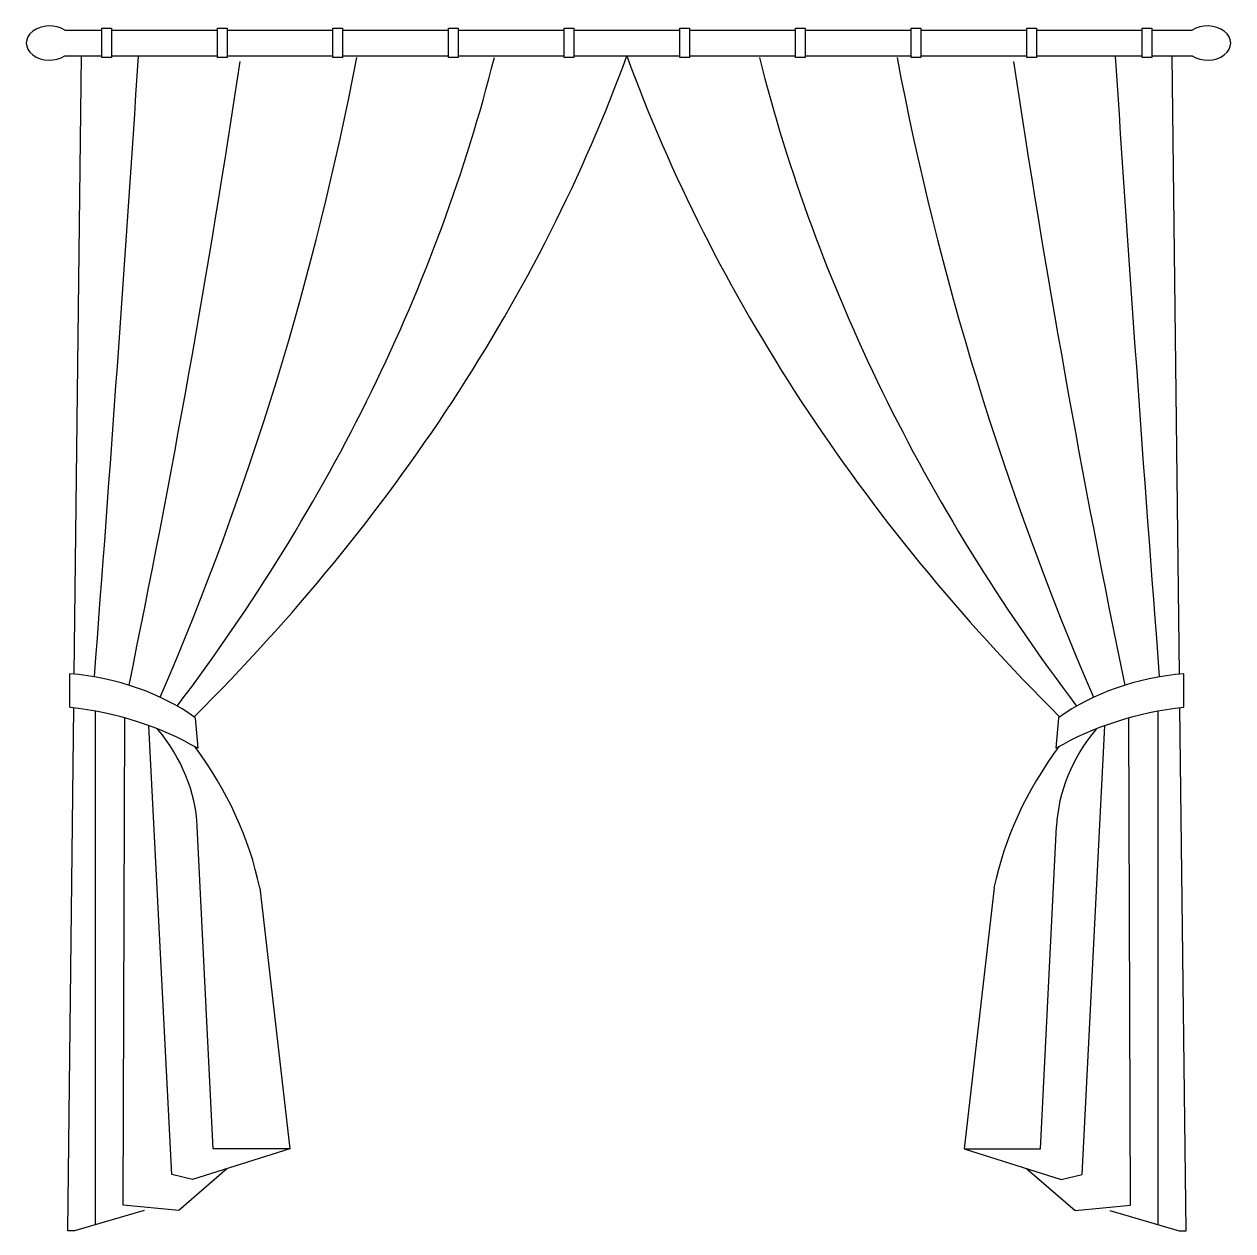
# Model space of a CAD drawing. Header units: millimetres. Extents: x -3 to 1803, y 0 to 1803.
import ezdxf

# ---------------------------------------------------------------- set-up
doc = ezdxf.new("R2010")
doc.units = ezdxf.units.MM

msp = doc.modelspace()

# ---------------------------------------------------------------- linework, layer by layer
for p, q in [((57.4, 1793.6, 0), (112.7, 1793.6, 0)), ((112.7, 1752.8, 0), (112.7, 1796.5, 0)), ((112.7, 1796.5, 0), (127.2, 1796.5, 0)), ((127.2, 1796.5, 0), (127.2, 1752.8, 0)), ((127.2, 1793.6, 0), (285.5, 1793.6, 0)), ((285.5, 1752.8, 0), (285.5, 1796.5, 0)), ((285.5, 1796.5, 0), (300, 1796.5, 0)), ((300, 1796.5, 0), (300, 1752.8, 0)), ((300, 1793.6, 0), (458.3, 1793.6, 0)), ((458.3, 1752.8, 0), (458.3, 1796.5, 0)), ((458.3, 1796.5, 0), (472.8, 1796.5, 0)), ((472.8, 1796.5, 0), (472.8, 1752.8, 0)), ((472.8, 1793.6, 0), (631.1, 1793.6, 0)), ((631.1, 1796.5, 0), (645.6, 1796.5, 0)), ((631.1, 1752.8, 0), (631.1, 1796.5, 0)), ((645.6, 1796.5, 0), (645.6, 1752.8, 0)), ((645.6, 1793.6, 0), (803.9, 1793.6, 0)), ((803.9, 1752.8, 0), (803.9, 1796.5, 0)), ((803.9, 1796.5, 0), (818.4, 1796.5, 0)), ((818.4, 1796.5, 0), (818.4, 1752.8, 0)), ((818.4, 1793.6, 0), (976.7, 1793.6, 0)), ((976.7, 1752.8, 0), (976.7, 1796.5, 0)), ((976.7, 1796.5, 0), (991.2, 1796.5, 0)), ((991.2, 1796.5, 0), (991.2, 1752.8, 0)), ((991.2, 1793.6, 0), (1149.5, 1793.6, 0)), ((1149.5, 1752.8, 0), (1149.5, 1796.5, 0)), ((1149.5, 1796.5, 0), (1164, 1796.5, 0)), ((1164, 1796.5, 0), (1164, 1752.8, 0)), ((1164, 1793.6, 0), (1322.3, 1793.6, 0)), ((1322.3, 1752.8, 0), (1322.3, 1796.5, 0)), ((1322.3, 1796.5, 0), (1336.8, 1796.5, 0)), ((1336.8, 1796.5, 0), (1336.8, 1752.8, 0)), ((1336.8, 1793.6, 0), (1495.1, 1793.6, 0)), ((1495.1, 1752.8, 0), (1495.1, 1796.5, 0)), ((1495.1, 1796.5, 0), (1509.6, 1796.5, 0)), ((1509.6, 1796.5, 0), (1509.6, 1752.8, 0)), ((1509.6, 1793.6, 0), (1667.9, 1793.6, 0)), ((1667.9, 1752.8, 0), (1667.9, 1796.5, 0)), ((1667.9, 1796.5, 0), (1682.4, 1796.5, 0)), ((1682.4, 1796.5, 0), (1682.4, 1752.8, 0)), ((1682.6, 1793.6, 0), (1742.6, 1793.6, 0)), ((57.4, 1755.3, 0), (112.7, 1755.3, 0)), ((71.7, 831.7, 0), (82.6, 1755.3, 0)), ((127.2, 1752.8, 0), (112.7, 1752.8, 0)), ((127.2, 1755.3, 0), (285.5, 1755.3, 0)), ((300, 1752.8, 0), (285.5, 1752.8, 0)), ((300, 1755.3, 0), (458.3, 1755.3, 0)), ((472.8, 1752.8, 0), (458.3, 1752.8, 0)), ((472.8, 1755.3, 0), (631.1, 1755.3, 0)), ((645.6, 1752.8, 0), (631.1, 1752.8, 0)), ((645.6, 1755.3, 0), (803.9, 1755.3, 0)), ((818.4, 1752.8, 0), (803.9, 1752.8, 0)), ((818.4, 1755.3, 0), (976.7, 1755.3, 0)), ((991.2, 1752.8, 0), (976.7, 1752.8, 0)), ((991.2, 1755.3, 0), (1149.5, 1755.3, 0)), ((1164, 1752.8, 0), (1149.5, 1752.8, 0)), ((1164, 1755.3, 0), (1322.3, 1755.3, 0)), ((1336.8, 1752.8, 0), (1322.3, 1752.8, 0)), ((1336.8, 1755.3, 0), (1495.1, 1755.3, 0)), ((1509.6, 1752.8, 0), (1495.1, 1752.8, 0)), ((1509.6, 1755.3, 0), (1667.9, 1755.3, 0)), ((1682.4, 1752.8, 0), (1667.9, 1752.8, 0)), ((1682.6, 1755.3, 0), (1742.6, 1755.3, 0)), ((1723.5, 831.7, 0), (1712.5, 1755.3, 0)), ((65, 782.1, 0), (65, 832.3, 0)), ((1730.1, 782.1, 0), (1730.1, 832.3, 0)), ((61.8, 0, 0), (71.1, 781.1, 0)), ((1733.3, 0, 0), (1724.1, 781.1, 0)), ((103.3, 9.4, 0), (103.4, 776.3, 0)), ((144.8, 38.2, 0), (147.1, 766.2, 0)), ((252.5, 766.6, 0), (256.2, 720.9, 0)), ((1542.7, 766.6, 0), (1538.9, 720.9, 0)), ((1650.4, 38.2, 0), (1648, 766.2, 0)), ((1691.8, 9.4, 0), (1691.7, 776.3, 0)), ((217.3, 84.1, 0), (183.3, 754.6, 0)), ((1577.8, 84.1, 0), (1611.8, 754.6, 0)), ((279.5, 122.4, 0), (255.5, 604.2, 0)), ((1515.6, 122.4, 0), (1539.6, 604.2, 0)), ((348.8, 512.5, 0), (393.6, 122.4, 0)), ((1446.3, 512.5, 0), (1401.5, 122.4, 0)), ((393.6, 122.4, 0), (248.4, 76.5, 0)), ((393.6, 122.4, 0), (279.5, 122.4, 0)), ((1401.5, 122.4, 0), (1515.6, 122.4, 0)), ((1401.5, 122.4, 0), (1546.7, 76.5, 0)), ((299.9, 92.8, 0), (227.7, 30.6, 0)), ((1495.2, 92.8, 0), (1567.4, 30.6, 0)), ((248.4, 76.5, 0), (217.3, 84.1, 0)), ((1546.7, 76.5, 0), (1577.8, 84.1, 0)), ((227.7, 30.6, 0), (144.8, 38.2, 0)), ((1567.4, 30.6, 0), (1650.4, 38.2, 0)), ((175.9, 30.6, 0), (72.2, 0, 0)), ((1619.3, 30.6, 0), (1722.9, 0, 0)), ((72.2, 0, 0), (61.8, 0, 0)), ((1722.9, 0, 0), (1733.3, 0, 0))]:
    msp.add_line(p, q)
for centre, major_axis, start_param, end_param in [((34.6, 1774.5, 0), (-34.6, 0), 3.989655, 8.576716), ((1765.4, 1774.5, 0), (34.6, 0), 3.989655, 8.576716), ((-145028.7, 6925.2, 0), (145365.1, 0), -0.056828, -0.048178), ((-7334.8, 2561.6, 0), (7904.8, 0), -0.307064, -0.138994), ((-3545, 2337.7, 0), (-4317.8, 0), 2.632626, 2.957117), ((-2958.6, 2523.7, 0), (-3994.1, 0), 2.50398, 2.878051), ((4753.7, 2523.7, 0), (-3994.1, 0), 0.263542, 0.637613), ((5340.1, 2337.7, 0), (-4317.8, 0), 0.184475, 0.508967), ((9129.9, 2561.6, 0), (7904.8, 0), 3.280586, 3.448657), ((146823.8, 6925.2, 0), (-145365.1, 0), 0.048178, 0.056828), ((-30513.1, 4270.8, 0), (31021.5, 0), -0.151415, -0.110389), ((32308.2, 4270.8, 0), (31021.5, 0), 3.251982, 3.293008), ((28.4, 596.7, 0), (-321.1, 0), 3.939947, 4.597936), ((1766.8, 596.7, 0), (321.1, 0), 1.685249, 2.343238), ((2.7, 482.3, 0), (410.6, 0), 0.905521, 1.418431), ((1792.4, 482.3, 0), (-410.6, 0), -1.418431, -0.905521), ((-151.1, 593.3, 0), (406.8, 0), 0.036448, 0.547462), ((1946.2, 593.3, 0), (406.8, 0), 2.59413, 3.105145), ((-513.2, 413.9, 0), (-872.3, 0), 3.29512, 3.642624), ((2308.3, 413.9, 0), (-872.3, 0), -0.501032, -0.153527)]:
    msp.add_ellipse(centre, major_axis=major_axis, ratio=0.738522, start_param=start_param, end_param=end_param)

doc.saveas('drawing.dxf')
